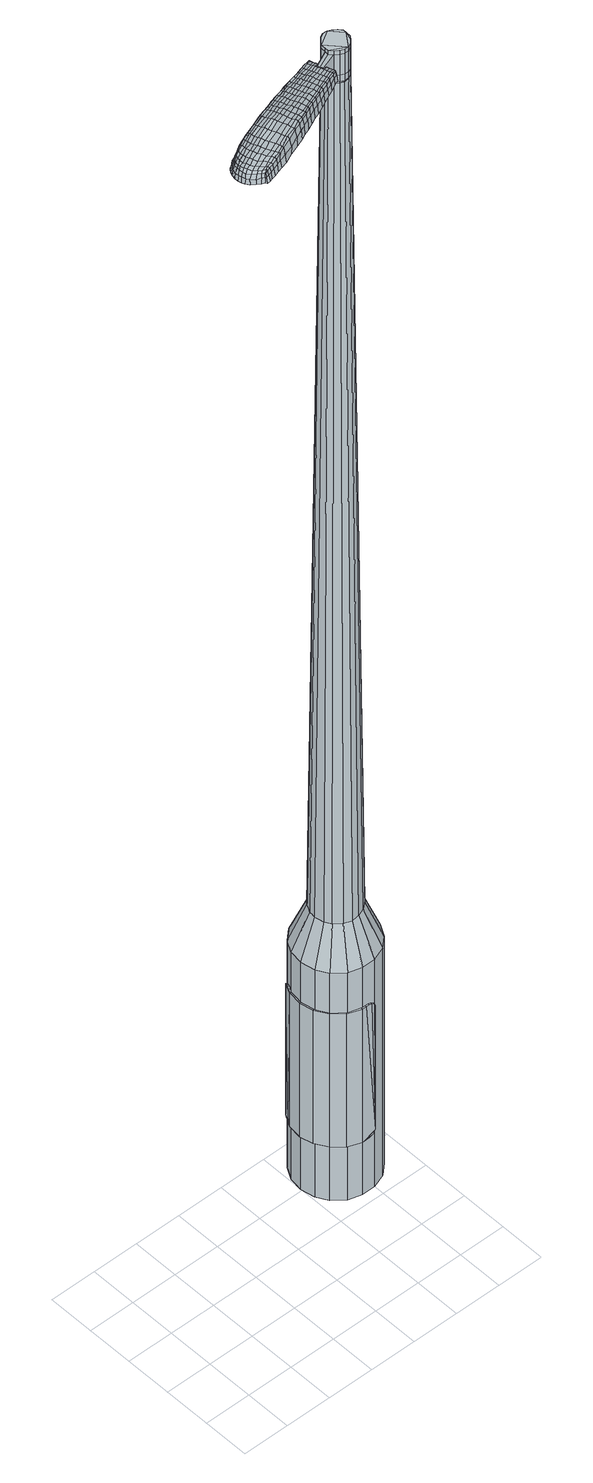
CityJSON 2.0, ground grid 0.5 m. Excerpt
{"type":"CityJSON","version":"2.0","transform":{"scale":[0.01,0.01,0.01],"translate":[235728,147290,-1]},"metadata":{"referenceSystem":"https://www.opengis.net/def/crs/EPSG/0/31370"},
"CityObjects":{
"object1":{"type":"GenericCityObject","attributes":{"cluster":428,"mean_distance_to_centroid":0.256,"new_centroid_x":235730.43,"new_centroid_y":147291.55,"mean_distance_to_camera":9.47,"H1":2.94,"H2":7.38,"Z_final":112.04,"cluster2":-1,"proj_x":235729.48,"proj_y":147289.09,"id_line":64577,"bearing_l":111.18,"distance":2.64,"orientation":"left","G_obj":201.18},"geometry":[{"type":"MultiSurface","lod":"2","boundaries":[[[0,1,2,3]],[[1,4,5,2]],[[4,6,7,5]],[[6,8,9,7]],[[8,10,11,9]],[[10,12,13,11]],[[12,14,15,13]],[[14,16,17,15]],[[16,18,19,17]],[[18,20,21,19]],[[20,22,23,21]],[[22,24,25,23]],[[24,26,27,25]],[[26,28,29,27]],[[28,30,31,29]],[[30,32,33,31]],[[32,34,35,33]],[[34,0,3,35]],[[36,37,38,39]],[[38,40,41,42]],[[41,43,42]],[[42,44,45,46]],[[45,47,46]],[[46,48,49,50]],[[49,51,50]],[[42,46,50,38]],[[50,52,39,38]],[[53,36,39]],[[2,5,7,35]],[[7,9,11,15]],[[11,13,15]],[[15,17,19,23]],[[19,21,23]],[[23,25,27,31]],[[27,29,31]],[[15,23,31,7]],[[31,33,35,7]],[[3,2,35]],[[1,0,54,55]],[[0,34,56,54]],[[34,32,57,56]],[[32,30,58,57]],[[30,28,59,58]],[[28,26,60,59]],[[26,24,61,60]],[[24,22,62,61]],[[22,20,63,62]],[[20,18,64,63]],[[18,16,65,64]],[[16,14,66,65]],[[14,12,67,66]],[[12,10,68,67]],[[10,8,69,68]],[[8,6,70,69]],[[6,4,71,70]],[[4,1,55,71]],[[55,54,72,73]],[[54,56,74,72]],[[56,57,75,74]],[[57,58,76,75]],[[58,59,77,76]],[[59,60,78,77]],[[60,61,79,78]],[[61,62,80,79]],[[62,63,81,80]],[[63,64,82,81]],[[64,65,83,82]],[[65,66,84,83]],[[66,67,85,84]],[[67,68,86,85]],[[68,69,87,86]],[[69,70,88,87]],[[70,71,89,88]],[[71,55,73,89]],[[90,91,92,73]],[[74,93,91,90]],[[75,94,93,74]],[[95,96,94,75]],[[97,98,96,95]],[[78,99,98,97]],[[79,100,99,78]],[[101,102,100,79]],[[81,103,102,101]],[[104,105,103,81]],[[83,106,105,104]],[[84,107,106,83]],[[108,109,107,84]],[[110,111,109,108]],[[112,113,111,110]],[[114,115,113,112]],[[116,117,115,114]],[[73,92,117,116]],[[118,119,120,121]],[[122,118,121,123]],[[124,122,123,125]],[[126,124,125,127]],[[128,126,127,129]],[[130,128,129,131]],[[132,130,131,133]],[[134,132,133,135]],[[136,134,135,137]],[[138,136,137,139]],[[140,138,139,141]],[[142,140,141,143]],[[144,142,143,145]],[[146,144,145,147]],[[148,146,147,149]],[[150,148,149,151]],[[72,90,73]],[[72,74,90]],[[76,95,75]],[[76,77,97,95]],[[77,78,97]],[[80,101,79]],[[80,81,101]],[[82,104,81]],[[82,83,104]],[[85,108,84]],[[85,86,110,108]],[[86,87,112,110]],[[87,88,114,112]],[[88,89,116,114]],[[89,73,116]],[[152,92,91]],[[153,117,92]],[[153,154,115,117]],[[154,155,113,115]],[[155,156,111,113]],[[156,157,109,111]],[[157,107,109]],[[158,105,106]],[[158,103,105]],[[159,102,103]],[[159,100,102]],[[160,98,99]],[[160,161,96,98]],[[161,94,96]],[[152,91,93]],[[39,52,150,162]],[[92,152,163,151]],[[53,39,162,119]],[[152,93,120,163]],[[36,53,119,118]],[[93,94,121,120]],[[37,36,118,122]],[[94,161,123,121]],[[38,37,122,124]],[[161,160,125,123]],[[40,38,124,126]],[[160,99,127,125]],[[41,40,126,128]],[[99,100,129,127]],[[43,41,128,130]],[[100,159,131,129]],[[42,43,130,132]],[[159,103,133,131]],[[44,42,132,134]],[[103,158,135,133]],[[45,44,134,136]],[[158,106,137,135]],[[47,45,136,138]],[[106,107,139,137]],[[46,47,138,140]],[[107,157,141,139]],[[48,46,140,142]],[[157,156,143,141]],[[49,48,142,144]],[[156,155,145,143]],[[51,49,144,146]],[[155,154,147,145]],[[50,51,146,148]],[[154,153,149,147]],[[52,50,148,150]],[[153,92,151,149]],[[150,151,164,165]],[[151,163,166,164]],[[163,120,167,166]],[[120,119,168,167]],[[119,162,169,168]],[[162,150,165,169]],[[170,171,172,173]],[[174,170,173,175]],[[170,174,176,177]],[[171,170,177,178]],[[179,180,181,182]],[[183,179,182,184]],[[179,183,185,186]],[[180,179,186,187]],[[188,189,190,191]],[[192,188,191,193]],[[188,192,194,195]],[[189,188,195,196]],[[197,198,199,200]],[[201,197,200,202]],[[197,201,203,204]],[[198,197,204,205]],[[206,207,208,209]],[[210,206,209,211]],[[206,210,212,213]],[[207,206,213,214]],[[215,216,217,218]],[[219,215,218,220]],[[215,219,221,222]],[[216,215,222,223]],[[224,225,226,227]],[[216,224,227,217]],[[224,216,223,228]],[[225,224,228,229]],[[230,231,232,233]],[[225,230,233,226]],[[230,225,229,234]],[[231,230,234,235]],[[236,174,175,237]],[[231,236,237,232]],[[236,231,235,238]],[[174,236,238,176]],[[239,240,241,242]],[[243,239,242,244]],[[239,243,245,246]],[[240,239,246,247]],[[248,249,250,251]],[[240,248,251,241]],[[248,240,247,252]],[[249,248,252,253]],[[254,255,256,257]],[[249,254,257,250]],[[254,249,253,258]],[[255,254,258,259]],[[260,261,262,263]],[[255,260,263,256]],[[260,255,259,264]],[[261,260,264,265]],[[266,171,178,267]],[[261,266,267,262]],[[266,261,265,268]],[[171,266,268,172]],[[269,270,271,272]],[[273,269,272,274]],[[269,273,275,276]],[[270,269,276,277]],[[278,279,280,281]],[[270,278,281,271]],[[278,270,277,282]],[[279,278,282,283]],[[284,285,286,287]],[[279,284,287,280]],[[284,279,283,288]],[[285,284,288,289]],[[290,183,184,291]],[[285,290,291,286]],[[290,285,289,292]],[[183,290,292,185]],[[293,294,295,296]],[[297,293,296,298]],[[293,297,299,300]],[[294,293,300,301]],[[302,303,304,305]],[[294,302,305,295]],[[302,294,301,306]],[[303,302,306,307]],[[308,309,310,311]],[[303,308,311,304]],[[308,303,307,312]],[[309,308,312,313]],[[314,315,316,317]],[[309,314,317,310]],[[314,309,313,318]],[[315,314,318,319]],[[320,180,187,321]],[[315,320,321,316]],[[320,315,319,322]],[[180,320,322,181]],[[323,209,208,324]],[[325,323,324,326]],[[323,325,327,328]],[[209,323,328,211]],[[329,325,326,330]],[[331,329,330,332]],[[329,331,333,334]],[[325,329,334,327]],[[335,331,332,336]],[[337,335,336,338]],[[335,337,339,340]],[[331,335,340,333]],[[341,337,338,342]],[[343,341,342,344]],[[341,343,345,346]],[[337,341,346,339]],[[347,343,344,348]],[[198,347,348,199]],[[347,198,205,349]],[[343,347,349,345]],[[350,351,196,195]],[[352,350,195,194]],[[350,352,353,354]],[[351,350,354,355]],[[356,357,355,354]],[[358,356,354,353]],[[356,358,359,360]],[[357,356,360,361]],[[362,363,361,360]],[[364,362,360,359]],[[362,364,365,366]],[[363,362,366,367]],[[368,369,367,366]],[[370,368,366,365]],[[368,370,203,201]],[[369,368,201,202]],[[371,372,373,374]],[[273,371,374,275]],[[371,273,274,375]],[[372,371,375,376]],[[377,192,193,378]],[[372,377,378,373]],[[377,372,376,379]],[[192,377,379,194]],[[380,381,382,383]],[[219,380,383,221]],[[380,219,220,384]],[[381,380,384,385]],[[386,387,388,389]],[[381,386,389,382]],[[386,381,385,390]],[[387,386,390,391]],[[392,189,196,393]],[[387,392,393,388]],[[392,387,391,394]],[[189,392,394,190]],[[395,396,397,398]],[[177,395,398,178]],[[395,177,176,399]],[[396,395,399,400]],[[401,402,403,404]],[[396,401,404,397]],[[401,396,400,405]],[[402,401,405,406]],[[407,200,199,408]],[[402,407,408,403]],[[407,402,406,409]],[[200,407,409,202]],[[410,411,412,413]],[[182,410,413,184]],[[410,182,181,414]],[[411,410,414,415]],[[416,204,203,417]],[[411,416,417,412]],[[416,411,415,418]],[[204,416,418,205]],[[419,420,421,422]],[[297,419,422,299]],[[419,297,298,423]],[[420,419,423,424]],[[425,210,211,426]],[[420,425,426,421]],[[425,420,424,427]],[[210,425,427,212]],[[428,429,430,431]],[[243,428,431,245]],[[428,243,244,432]],[[429,428,432,433]],[[434,435,436,437]],[[429,434,437,430]],[[434,429,433,438]],[[435,434,438,439]],[[440,207,214,441]],[[435,440,441,436]],[[440,435,439,442]],[[207,440,442,208]],[[443,444,433,432]],[[242,443,432,244]],[[443,242,241,445]],[[444,443,445,446]],[[447,448,439,438]],[[444,447,438,433]],[[447,444,446,449]],[[448,447,449,450]],[[451,324,208,442]],[[448,451,442,439]],[[451,448,450,452]],[[324,451,452,326]],[[453,454,455,456]],[[300,453,456,301]],[[453,300,299,422]],[[454,453,422,421]],[[457,328,327,458]],[[454,457,458,455]],[[457,454,421,426]],[[328,457,426,211]],[[459,460,446,445]],[[251,459,445,241]],[[459,251,250,461]],[[460,459,461,462]],[[463,464,450,449]],[[460,463,449,446]],[[463,460,462,465]],[[464,463,465,466]],[[467,330,326,452]],[[464,467,452,450]],[[467,464,466,468]],[[330,467,468,332]],[[469,470,471,472]],[[306,469,472,307]],[[469,306,301,456]],[[470,469,456,455]],[[473,334,333,474]],[[470,473,474,471]],[[473,470,455,458]],[[334,473,458,327]],[[475,476,462,461]],[[257,475,461,250]],[[475,257,256,477]],[[476,475,477,478]],[[479,480,466,465]],[[476,479,465,462]],[[479,476,478,481]],[[480,479,481,482]],[[483,336,332,468]],[[480,483,468,466]],[[483,480,482,484]],[[336,483,484,338]],[[485,486,487,488]],[[312,485,488,313]],[[485,312,307,472]],[[486,485,472,471]],[[489,340,339,490]],[[486,489,490,487]],[[489,486,471,474]],[[340,489,474,333]],[[491,492,478,477]],[[263,491,477,256]],[[491,263,262,493]],[[492,491,493,494]],[[495,496,482,481]],[[492,495,481,478]],[[495,492,494,497]],[[496,495,497,498]],[[499,342,338,484]],[[496,499,484,482]],[[499,496,498,500]],[[342,499,500,344]],[[501,502,503,504]],[[318,501,504,319]],[[501,318,313,488]],[[502,501,488,487]],[[505,346,345,506]],[[502,505,506,503]],[[505,502,487,490]],[[346,505,490,339]],[[507,508,494,493]],[[267,507,493,262]],[[507,267,178,398]],[[508,507,398,397]],[[509,510,498,497]],[[508,509,497,494]],[[509,508,397,404]],[[510,509,404,403]],[[511,348,344,500]],[[510,511,500,498]],[[511,510,403,408]],[[348,511,408,199]],[[512,513,415,414]],[[322,512,414,181]],[[512,322,319,504]],[[513,512,504,503]],[[514,349,205,418]],[[513,514,418,415]],[[514,513,503,506]],[[349,514,506,345]],[[515,516,376,375]],[[272,515,375,274]],[[515,272,271,517]],[[516,515,517,518]],[[519,352,194,379]],[[516,519,379,376]],[[519,516,518,520]],[[352,519,520,353]],[[521,522,523,524]],[[222,521,524,223]],[[521,222,221,383]],[[522,521,383,382]],[[525,526,527,528]],[[522,525,528,523]],[[525,522,382,389]],[[526,525,389,388]],[[529,351,355,530]],[[526,529,530,527]],[[529,526,388,393]],[[351,529,393,196]],[[531,532,518,517]],[[281,531,517,271]],[[531,281,280,533]],[[532,531,533,534]],[[535,358,353,520]],[[532,535,520,518]],[[535,532,534,536]],[[358,535,536,359]],[[537,538,539,540]],[[228,537,540,229]],[[537,228,223,524]],[[538,537,524,523]],[[541,542,543,544]],[[538,541,544,539]],[[541,538,523,528]],[[542,541,528,527]],[[545,357,361,546]],[[542,545,546,543]],[[545,542,527,530]],[[357,545,530,355]],[[547,548,534,533]],[[287,547,533,280]],[[547,287,286,549]],[[548,547,549,550]],[[551,364,359,536]],[[548,551,536,534]],[[551,548,550,552]],[[364,551,552,365]],[[553,554,555,556]],[[234,553,556,235]],[[553,234,229,540]],[[554,553,540,539]],[[557,558,559,560]],[[554,557,560,555]],[[557,554,539,544]],[[558,557,544,543]],[[561,363,367,562]],[[558,561,562,559]],[[561,558,543,546]],[[363,561,546,361]],[[563,564,550,549]],[[291,563,549,286]],[[563,291,184,413]],[[564,563,413,412]],[[565,370,365,552]],[[564,565,552,550]],[[565,564,412,417]],[[370,565,417,203]],[[566,567,400,399]],[[238,566,399,176]],[[566,238,235,556]],[[567,566,556,555]],[[568,569,406,405]],[[567,568,405,400]],[[568,567,555,560]],[[569,568,560,559]],[[570,369,202,409]],[[569,570,409,406]],[[570,569,559,562]],[[369,570,562,367]],[[571,572,573,574]],[[574,573,575,576]],[[577,575,573,578]],[[578,573,572,579]],[[580,581,582,583]],[[583,582,584,585]],[[586,584,582,587]],[[587,582,581,588]],[[589,590,591,592]],[[592,591,593,594]],[[595,593,591,596]],[[596,591,590,597]],[[598,599,600,601]],[[601,600,602,603]],[[604,602,600,605]],[[605,600,599,606]],[[607,608,609,610]],[[610,609,611,612]],[[613,611,609,614]],[[614,609,608,615]],[[616,617,618,619]],[[619,618,620,621]],[[622,620,618,623]],[[623,618,617,624]],[[625,626,627,628]],[[628,627,617,616]],[[624,617,627,629]],[[629,627,626,630]],[[631,632,633,634]],[[634,633,626,625]],[[630,626,633,635]],[[635,633,632,636]],[[576,575,637,638]],[[638,637,632,631]],[[636,632,637,639]],[[639,637,575,577]],[[640,641,642,643]],[[643,642,644,645]],[[646,644,642,647]],[[647,642,641,648]],[[649,650,651,652]],[[652,651,641,640]],[[648,641,651,653]],[[653,651,650,654]],[[655,656,657,658]],[[658,657,650,649]],[[654,650,657,659]],[[659,657,656,660]],[[661,662,663,664]],[[664,663,656,655]],[[660,656,663,665]],[[665,663,662,666]],[[579,572,667,668]],[[668,667,662,661]],[[666,662,667,669]],[[669,667,572,571]],[[670,671,672,673]],[[673,672,674,675]],[[676,674,672,677]],[[677,672,671,678]],[[679,680,681,682]],[[682,681,671,670]],[[678,671,681,683]],[[683,681,680,684]],[[685,686,687,688]],[[688,687,680,679]],[[684,680,687,689]],[[689,687,686,690]],[[585,584,691,692]],[[692,691,686,685]],[[690,686,691,693]],[[693,691,584,586]],[[694,695,696,697]],[[697,696,698,699]],[[700,698,696,701]],[[701,696,695,702]],[[703,704,705,706]],[[706,705,695,694]],[[702,695,705,707]],[[707,705,704,708]],[[709,710,711,712]],[[712,711,704,703]],[[708,704,711,713]],[[713,711,710,714]],[[715,716,717,718]],[[718,717,710,709]],[[714,710,717,719]],[[719,717,716,720]],[[588,581,721,722]],[[722,721,716,715]],[[720,716,721,723]],[[723,721,581,580]],[[607,610,724,725]],[[725,724,726,727]],[[728,726,724,729]],[[729,724,610,612]],[[727,726,730,731]],[[731,730,732,733]],[[734,732,730,735]],[[735,730,726,728]],[[733,732,736,737]],[[737,736,738,739]],[[740,738,736,741]],[[741,736,732,734]],[[739,738,742,743]],[[743,742,744,745]],[[746,744,742,747]],[[747,742,738,740]],[[745,744,748,749]],[[749,748,599,598]],[[606,599,748,750]],[[750,748,744,746]],[[597,751,752,596]],[[596,752,753,595]],[[754,753,752,755]],[[755,752,751,756]],[[756,757,758,755]],[[755,758,759,754]],[[760,759,758,761]],[[761,758,757,762]],[[762,763,764,761]],[[761,764,765,760]],[[766,765,764,767]],[[767,764,763,768]],[[768,769,770,767]],[[767,770,771,766]],[[604,771,770,602]],[[602,770,769,603]],[[772,773,774,775]],[[775,774,674,676]],[[675,674,774,776]],[[776,774,773,777]],[[594,593,778,779]],[[779,778,773,772]],[[777,773,778,780]],[[780,778,593,595]],[[781,782,783,784]],[[784,783,620,622]],[[621,620,783,785]],[[785,783,782,786]],[[787,788,789,790]],[[790,789,782,781]],[[786,782,789,791]],[[791,789,788,792]],[[597,590,793,794]],[[794,793,788,787]],[[792,788,793,795]],[[795,793,590,589]],[[796,797,798,799]],[[799,798,578,579]],[[577,578,798,800]],[[800,798,797,801]],[[802,803,804,805]],[[805,804,797,796]],[[801,797,804,806]],[[806,804,803,807]],[[598,601,808,809]],[[809,808,803,802]],[[807,803,808,810]],[[810,808,601,603]],[[811,812,813,814]],[[814,813,583,585]],[[580,583,813,815]],[[815,813,812,816]],[[604,605,817,818]],[[818,817,812,811]],[[816,812,817,819]],[[819,817,605,606]],[[820,821,698,822]],[[822,698,700]],[[699,698,823]],[[823,698,821,824]],[[612,611,825,826]],[[826,825,821,820]],[[824,821,825,827]],[[827,825,611,613]],[[828,644,829]],[[829,644,646]],[[645,644,830]],[[831,832,833,834]],[[834,833,644,828]],[[830,644,833,835]],[[835,833,832,836]],[[615,608,837,838]],[[838,837,832,831]],[[836,832,837,839]],[[839,837,608,607]],[[840,841,830]],[[830,841,643,645]],[[640,643,841,842]],[[841,840,842]],[[836,843,844,835]],[[835,844,840,830]],[[842,840,844,845]],[[845,844,843,846]],[[607,725,847,839]],[[839,847,843,836]],[[846,843,847,848]],[[848,847,725,727]],[[849,850,851,852]],[[852,851,701,702]],[[700,701,851,822]],[[822,851,850,820]],[[728,729,853,854]],[[854,853,850,849]],[[820,850,853,826]],[[826,853,729,612]],[[855,856,842]],[[842,856,652,640]],[[649,652,856,857]],[[857,856,855,858]],[[846,859,860,845]],[[845,860,855,842]],[[858,855,860,861]],[[861,860,859,862]],[[727,731,863,848]],[[848,863,859,846]],[[862,859,863,864]],[[864,863,731,733]],[[865,866,867,868]],[[868,867,707,708]],[[702,707,867,852]],[[852,867,866,849]],[[734,735,869,870]],[[870,869,866,865]],[[849,866,869,854]],[[854,869,735,728]],[[858,871,872,857]],[[857,872,658,649]],[[655,658,872,873]],[[873,872,871,874]],[[862,875,876,861]],[[861,876,871,858]],[[874,871,876,877]],[[877,876,875,878]],[[733,737,879,864]],[[864,879,875,862]],[[878,875,879,880]],[[880,879,737,739]],[[881,882,883,884]],[[884,883,713,714]],[[708,713,883,868]],[[868,883,882,865]],[[740,741,885,886]],[[886,885,882,881]],[[865,882,885,870]],[[870,885,741,734]],[[874,887,888,873]],[[873,888,664,655]],[[661,664,888,889]],[[889,888,887,890]],[[878,891,892,877]],[[877,892,887,874]],[[890,887,892,893]],[[893,892,891,894]],[[739,743,895,880]],[[880,895,891,878]],[[894,891,895,896]],[[896,895,743,745]],[[897,898,899,900]],[[900,899,719,720]],[[714,719,899,884]],[[884,899,898,881]],[[746,747,901,902]],[[902,901,898,897]],[[881,898,901,886]],[[886,901,747,740]],[[890,903,904,889]],[[889,904,668,661]],[[579,668,904,799]],[[799,904,903,796]],[[894,905,906,893]],[[893,906,903,890]],[[796,903,906,805]],[[805,906,905,802]],[[745,749,907,896]],[[896,907,905,894]],[[802,905,907,809]],[[809,907,749,598]],[[816,908,909,815]],[[815,909,723,580]],[[720,723,909,900]],[[900,909,908,897]],[[606,750,910,819]],[[819,910,908,816]],[[897,908,910,902]],[[902,910,750,746]],[[777,911,912,776]],[[776,912,673,675]],[[670,673,912,913]],[[913,912,911,914]],[[595,753,915,780]],[[780,915,911,777]],[[914,911,915,916]],[[916,915,753,754]],[[917,918,919,920]],[[920,919,623,624]],[[622,623,919,784]],[[784,919,918,781]],[[921,922,923,924]],[[924,923,918,917]],[[781,918,923,790]],[[790,923,922,787]],[[756,751,925,926]],[[926,925,922,921]],[[787,922,925,794]],[[794,925,751,597]],[[914,927,928,913]],[[913,928,682,670]],[[679,682,928,929]],[[929,928,927,930]],[[754,759,931,916]],[[916,931,927,914]],[[930,927,931,932]],[[932,931,759,760]],[[933,934,935,936]],[[936,935,629,630]],[[624,629,935,920]],[[920,935,934,917]],[[937,938,939,940]],[[940,939,934,933]],[[917,934,939,924]],[[924,939,938,921]],[[762,757,941,942]],[[942,941,938,937]],[[921,938,941,926]],[[926,941,757,756]],[[930,943,944,929]],[[929,944,688,679]],[[685,688,944,945]],[[945,944,943,946]],[[760,765,947,932]],[[932,947,943,930]],[[946,943,947,948]],[[948,947,765,766]],[[949,950,951,952]],[[952,951,635,636]],[[630,635,951,936]],[[936,951,950,933]],[[953,954,955,956]],[[956,955,950,949]],[[933,950,955,940]],[[940,955,954,937]],[[768,763,957,958]],[[958,957,954,953]],[[937,954,957,942]],[[942,957,763,762]],[[946,959,960,945]],[[945,960,692,685]],[[585,692,960,814]],[[814,960,959,811]],[[766,771,961,948]],[[948,961,959,946]],[[811,959,961,818]],[[818,961,771,604]],[[801,962,963,800]],[[800,963,639,577]],[[636,639,963,952]],[[952,963,962,949]],[[807,964,965,806]],[[806,965,962,801]],[[949,962,965,956]],[[956,965,964,953]],[[603,769,966,810]],[[810,966,964,807]],[[953,964,966,958]],[[958,966,769,768]],[[571,574,173,172]],[[574,576,175,173]],[[586,587,186,185]],[[587,588,187,186]],[[589,592,191,190]],[[592,594,193,191]],[[613,614,213,212]],[[614,615,214,213]],[[616,619,218,217]],[[619,621,220,218]],[[625,628,227,226]],[[628,616,217,227]],[[631,634,233,232]],[[634,625,226,233]],[[576,638,237,175]],[[638,631,232,237]],[[646,647,246,245]],[[647,648,247,246]],[[648,653,252,247]],[[653,654,253,252]],[[654,659,258,253]],[[659,660,259,258]],[[660,665,264,259]],[[665,666,265,264]],[[666,669,268,265]],[[669,571,172,268]],[[676,677,276,275]],[[677,678,277,276]],[[678,683,282,277]],[[683,684,283,282]],[[684,689,288,283]],[[689,690,289,288]],[[690,693,292,289]],[[693,586,185,292]],[[694,697,296,295]],[[697,699,298,296]],[[703,706,305,304]],[[706,694,295,305]],[[709,712,311,310]],[[712,703,304,311]],[[715,718,317,316]],[[718,709,310,317]],[[588,722,321,187]],[[722,715,316,321]],[[772,775,374,373]],[[775,676,275,374]],[[594,779,378,193]],[[779,772,373,378]],[[621,785,384,220]],[[785,786,385,384]],[[786,791,390,385]],[[791,792,391,390]],[[792,795,394,391]],[[795,589,190,394]],[[699,823,423,298]],[[823,824,424,423]],[[824,827,427,424]],[[827,613,212,427]],[[828,829,431,430]],[[829,646,245,431]],[[831,834,437,436]],[[834,828,430,437]],[[615,838,441,214]],[[838,831,436,441]],[[967,968,969,970]],[[971,972,970,969]],[[973,974,975,976]],[[977,978,979,980]],[[968,981,982,969]],[[983,971,969,982]],[[984,973,976,985]],[[986,987,978,977]],[[981,988,989,982]],[[989,990,983,982]],[[991,984,985,992]],[[993,987,986,994]],[[988,995,996,989]],[[996,997,990,989]],[[998,991,992,999]],[[1000,993,994,1001]],[[1002,1003,1004,1005]],[[1006,1007,1003,1002]],[[1006,1008,1009,1007]],[[1008,1010,1011,1009]],[[1012,1013,1014,1015]],[[1016,1017,1013,1012]],[[1018,1019,1017,1016]],[[1020,1021,1019,1018]],[[1015,1004,1003,1012]],[[1012,1003,1007,1016]],[[1007,1009,1018,1016]],[[1009,1011,1020,1018]],[[976,975,972,971]],[[985,976,971,983]],[[990,992,985,983]],[[997,999,992,990]],[[977,980,974,973]],[[986,977,973,984]],[[994,986,984,991]],[[1001,994,991,998]],[[978,1002,1005,979]],[[987,1006,1002,978]],[[1008,1006,987,993]],[[1010,1008,993,1000]],[[1022,1023,1024,1025]],[[1024,1026,1027,1028]],[[1024,1028,1029,1030]],[[1024,1030,1025]],[[1031,1022,1025,1032]],[[1033,1032,1025,1034]],[[1035,1034,1025]],[[1036,1024,1023,1037]],[[1038,1036,1037,1039]],[[1040,1038,1039,1041]],[[1042,1040,1041,1043]],[[1044,1042,1043,1045]],[[1045,1046,1047,1048]],[[1045,1048,1049,1050]],[[1045,1050,1051,1052]],[[1051,1053,1054,1055]],[[1051,1055,1056,1057]],[[1051,1057,1052]],[[1045,1052,1044]],[[1058,1059,1023,1022]],[[1060,1061,1026,1024]],[[1062,1063,1035,1025]],[[1059,1064,1037,1023]],[[1065,1060,1024,1036]],[[1064,1066,1039,1037]],[[1067,1065,1036,1038]],[[1066,1068,1041,1039]],[[1069,1067,1038,1040]],[[1068,1070,1043,1041]],[[1071,1069,1040,1042]],[[1070,1072,1045,1043]],[[1073,1071,1042,1044]],[[1072,1074,1046,1045]],[[1075,1076,1053,1051]],[[1077,1073,1044,1052]],[[1047,1046,1074,1078]],[[1048,1047,1078,1079]],[[1049,1048,1079,1080]],[[1050,1049,1080,1081]],[[1051,1050,1081,1075]],[[1082,1058,1022,1031]],[[1083,1082,1031,1032]],[[1084,1083,1032,1033]],[[1085,1084,1033,1034]],[[1063,1085,1034,1035]],[[1027,1026,1061,1086]],[[1054,1053,1076,1087]],[[1028,1027,1086,1088]],[[1029,1028,1088,1089]],[[1030,1029,1089,1090]],[[1025,1030,1090,1062]],[[1055,1054,1087,1091]],[[1056,1055,1091,1092]],[[1057,1056,1092,1093]],[[1052,1057,1093,1077]]]}]}
},
"vertices":[
[203,137,384],[200,152,384],[200,152,96],[203,137,96],[202,166,384],[202,166,96],[209,179,384],[209,179,96],[220,189,384],[220,189,96],[234,194,384],[234,194,96],[249,194,384],[249,194,96],[262,189,384],[262,189,96],[274,180,384],[274,180,96],[281,168,384],[281,168,96],[284,153,384],[284,153,96],[282,139,384],[282,139,96],[275,126,384],[275,126,96],[264,116,384],[264,116,96],[250,111,384],[250,111,96],[236,111,384],[236,111,96],[222,115,384],[222,115,96],[210,125,384],[210,125,96],[236,141,1524],[240,139,1524],[245,139,1524],[229,148,1524],[249,141,1524],[252,144,1524],[255,153,1524],[255,148,1524],[255,157,1524],[252,161,1524],[244,166,1524],[248,164,1524],[239,166,1524],[235,164,1524],[229,157,1524],[232,161,1524],[229,152,1524],[232,144,1524],[219,143,429],[217,152,429],[223,136,429],[230,130,429],[238,127,429],[247,128,429],[255,131,429],[262,137,429],[266,144,429],[267,153,429],[265,161,429],[261,169,429],[254,174,429],[246,177,429],[237,177,429],[229,174,429],[222,168,429],[218,160,429],[229,148,1483],[229,152,1483],[232,144,1483],[236,141,1483],[240,139,1483],[245,139,1483],[249,141,1483],[252,144,1483],[255,148,1483],[255,153,1483],[255,157,1483],[252,161,1483],[248,164,1483],[244,166,1483],[239,166,1483],[235,164,1483],[232,161,1483],[229,157,1483],[230,148,1483],[230,148,1485],[229,152,1485],[232,144,1485],[236,141,1485],[240,140,1483],[240,140,1485],[245,140,1483],[245,140,1485],[249,141,1485],[252,144,1485],[254,148,1483],[254,148,1485],[255,153,1485],[254,157,1483],[254,157,1485],[252,161,1485],[248,164,1485],[244,165,1483],[244,165,1485],[240,165,1483],[240,165,1485],[235,163,1483],[235,163,1485],[232,160,1483],[232,160,1485],[230,157,1483],[230,157,1485],[236,141,1519],[232,144,1519],[232,144,1493],[236,141,1493],[240,139,1519],[240,139,1493],[245,139,1519],[245,139,1493],[249,141,1519],[249,141,1493],[252,144,1519],[252,144,1493],[255,148,1519],[255,148,1493],[255,153,1519],[255,153,1493],[255,157,1519],[255,157,1493],[252,161,1519],[252,161,1493],[248,164,1519],[248,164,1493],[244,166,1519],[244,166,1493],[239,166,1519],[239,166,1493],[235,164,1519],[235,164,1493],[232,161,1519],[232,161,1493],[229,157,1519],[229,157,1493],[229,152,1519],[229,152,1493],[229,148,1485],[229,157,1485],[232,161,1485],[235,164,1485],[239,166,1485],[244,166,1485],[255,157,1485],[255,148,1485],[245,139,1485],[240,139,1485],[229,148,1519],[229,148,1493],[211,144,1513],[211,144,1518],[212,141,1513],[213,138,1513],[213,138,1518],[212,141,1518],[136,132,1519],[143,135,1518],[141,135,1509],[134,133,1510],[128,129,1519],[126,130,1510],[129,128,1526],[137,131,1525],[144,133,1525],[150,96,1519],[156,99,1518],[156,101,1525],[150,98,1525],[142,93,1519],[142,95,1526],[141,91,1510],[149,94,1510],[155,97,1509],[75,86,1519],[74,90,1519],[73,89,1513],[74,86,1513],[77,83,1519],[77,82,1513],[79,83,1524],[76,87,1524],[75,90,1524],[144,113,1530],[151,116,1529],[150,119,1529],[143,116,1530],[135,110,1531],[134,113,1531],[137,106,1530],[145,109,1530],[152,112,1529],[219,142,1512],[218,145,1512],[217,144,1517],[218,142,1517],[220,139,1512],[219,139,1517],[219,139,1506],[218,142,1506],[217,145,1506],[81,110,1519],[84,111,1519],[83,112,1512],[80,110,1512],[79,108,1518],[78,109,1512],[80,108,1522],[82,108,1523],[85,110,1524],[88,113,1519],[93,116,1519],[92,117,1512],[87,114,1512],[89,112,1524],[94,115,1525],[99,118,1519],[106,121,1519],[104,122,1511],[97,119,1511],[100,117,1526],[107,120,1526],[117,125,1519],[115,126,1510],[118,124,1526],[206,155,1513],[199,153,1513],[200,152,1518],[207,154,1517],[212,156,1512],[211,155,1516],[211,157,1506],[205,156,1507],[198,153,1507],[192,150,1514],[185,148,1515],[186,147,1520],[193,149,1519],[190,151,1507],[183,149,1507],[178,146,1515],[170,144,1516],[172,143,1522],[179,145,1521],[176,147,1508],[169,144,1508],[163,141,1517],[156,139,1517],[158,138,1524],[165,140,1523],[162,142,1508],[155,140,1509],[149,137,1518],[151,136,1524],[148,138,1509],[93,76,1519],[97,77,1519],[96,78,1524],[93,77,1523],[91,76,1518],[91,77,1522],[90,74,1512],[93,74,1512],[96,75,1512],[101,78,1519],[107,80,1519],[107,81,1525],[101,79,1524],[101,76,1512],[106,78,1512],[112,82,1519],[120,84,1519],[120,86,1526],[113,83,1526],[112,80,1511],[119,82,1511],[131,88,1519],[131,90,1526],[130,87,1510],[217,127,1513],[210,123,1513],[210,122,1507],[216,125,1507],[222,129,1512],[222,128,1506],[221,130,1516],[217,128,1517],[210,125,1518],[203,120,1514],[196,117,1515],[196,116,1507],[203,119,1507],[204,122,1519],[197,119,1520],[190,114,1515],[183,111,1516],[182,109,1508],[189,112,1508],[190,116,1521],[183,113,1522],[176,108,1517],[169,105,1517],[169,103,1509],[175,106,1508],[176,110,1523],[170,107,1524],[163,102,1518],[162,100,1509],[163,104,1524],[213,140,1519],[212,142,1519],[206,137,1520],[205,140,1520],[207,134,1520],[214,137,1519],[199,135,1522],[198,137,1522],[192,132,1523],[191,134,1523],[193,129,1523],[200,132,1521],[185,129,1524],[184,132,1524],[178,126,1525],[177,129,1525],[179,123,1525],[186,126,1524],[171,124,1526],[170,126,1526],[164,121,1527],[163,124,1527],[166,118,1527],[173,121,1526],[158,118,1528],[156,121,1528],[159,115,1528],[79,88,1527],[78,91,1527],[81,84,1526],[86,86,1527],[83,89,1528],[82,93,1528],[89,92,1529],[88,95,1529],[91,88,1528],[98,91,1530],[96,94,1530],[95,98,1530],[103,97,1531],[102,100,1531],[105,93,1530],[113,97,1531],[111,100,1531],[110,104,1531],[123,105,1531],[122,108,1531],[125,101,1531],[89,76,1518],[86,77,1519],[85,76,1513],[88,75,1513],[90,77,1523],[87,78,1523],[81,79,1519],[81,79,1513],[83,80,1524],[78,106,1518],[76,104,1518],[78,104,1523],[79,106,1523],[76,107,1513],[75,105,1513],[74,101,1519],[73,97,1519],[75,97,1524],[76,101,1523],[73,101,1513],[72,97,1513],[73,93,1519],[75,94,1524],[72,93,1513],[138,130,1528],[139,128,1528],[146,130,1528],[145,132,1527],[130,127,1528],[130,125,1529],[140,125,1529],[141,122,1530],[147,125,1529],[146,128,1528],[131,122,1529],[132,119,1530],[142,119,1530],[148,122,1529],[133,116,1531],[150,100,1528],[149,102,1529],[140,98,1529],[142,96,1528],[156,102,1527],[155,105,1528],[147,105,1529],[139,102,1530],[154,108,1528],[223,131,1512],[223,133,1512],[221,133,1517],[222,131,1517],[223,130,1506],[222,132,1506],[221,136,1512],[220,136,1517],[221,135,1506],[214,156,1512],[214,154,1512],[213,155,1506],[213,156,1506],[213,155,1517],[213,154,1517],[215,152,1512],[216,150,1512],[215,150,1506],[214,152,1506],[214,151,1517],[215,149,1517],[217,147,1512],[216,147,1506],[216,147,1517],[208,153,1519],[208,152,1519],[201,151,1520],[201,149,1520],[209,149,1519],[210,147,1519],[202,147,1520],[203,145,1520],[211,145,1519],[204,142,1520],[217,129,1519],[216,131,1519],[209,128,1520],[210,126,1520],[215,134,1519],[208,131,1520],[194,148,1521],[194,147,1521],[187,146,1522],[187,144,1522],[195,145,1521],[196,142,1521],[188,142,1522],[189,140,1523],[197,140,1522],[190,137,1523],[203,123,1521],[203,125,1521],[196,122,1522],[196,120,1522],[201,128,1521],[195,125,1522],[180,144,1523],[180,142,1523],[173,141,1524],[173,140,1524],[181,140,1523],[182,137,1524],[174,137,1525],[175,135,1525],[183,134,1524],[176,132,1525],[190,117,1523],[189,119,1523],[182,116,1524],[183,114,1524],[188,122,1524],[181,120,1525],[166,139,1525],[166,137,1525],[159,137,1526],[159,135,1526],[167,135,1526],[168,132,1526],[160,132,1527],[161,130,1527],[169,129,1526],[162,127,1527],[176,111,1525],[175,113,1525],[169,110,1526],[169,108,1526],[174,117,1526],[167,114,1527],[152,134,1527],[152,133,1527],[153,130,1527],[154,127,1528],[155,124,1528],[163,105,1527],[162,107,1527],[160,111,1528],[92,78,1525],[89,79,1525],[95,79,1526],[93,80,1526],[85,81,1526],[89,83,1527],[81,107,1525],[80,105,1525],[83,107,1526],[84,109,1525],[78,102,1525],[77,98,1526],[81,100,1527],[82,104,1526],[77,95,1526],[81,96,1527],[100,80,1526],[98,82,1527],[106,82,1527],[104,84,1528],[95,85,1528],[101,87,1529],[89,111,1526],[88,109,1527],[94,111,1528],[94,113,1527],[87,106,1527],[87,102,1528],[93,105,1529],[94,108,1528],[87,99,1528],[94,101,1530],[112,84,1528],[110,86,1529],[119,87,1528],[118,89,1529],[108,89,1529],[116,92,1530],[100,116,1528],[100,114,1528],[108,117,1529],[108,119,1528],[100,111,1529],[100,107,1530],[108,111,1530],[108,114,1530],[101,104,1530],[109,107,1531],[130,92,1529],[129,94,1529],[127,97,1530],[119,123,1528],[119,121,1529],[119,118,1530],[120,115,1530],[121,112,1531],[141,134,1509],[143,133,1518],[137,130,1518],[135,131,1509],[128,127,1519],[127,128,1510],[130,126,1525],[138,129,1525],[145,132,1525],[156,103,1525],[155,101,1518],[149,98,1518],[149,100,1525],[141,95,1519],[141,96,1525],[140,93,1510],[148,96,1509],[155,99,1509],[75,90,1513],[76,90,1519],[77,87,1519],[76,87,1513],[79,84,1519],[78,84,1513],[80,85,1524],[78,88,1524],[77,91,1524],[149,118,1528],[150,115,1528],[144,113,1529],[142,116,1529],[135,110,1529],[134,113,1529],[137,106,1529],[145,110,1529],[152,112,1528],[215,144,1516],[216,144,1512],[217,141,1512],[216,141,1516],[218,139,1512],[217,139,1516],[217,138,1506],[216,141,1506],[215,144,1506],[84,110,1512],[85,109,1519],[82,108,1518],[81,109,1512],[81,107,1518],[79,108,1512],[81,106,1522],[83,107,1523],[86,108,1523],[93,115,1512],[94,114,1519],[89,112,1519],[88,113,1512],[90,111,1524],[95,113,1525],[105,120,1511],[107,119,1519],[100,116,1519],[98,117,1511],[101,115,1525],[108,118,1526],[118,123,1519],[116,124,1510],[119,122,1526],[201,150,1518],[199,151,1513],[207,153,1513],[207,152,1517],[212,154,1512],[211,153,1515],[210,155,1506],[205,154,1506],[198,151,1507],[186,145,1520],[185,146,1514],[192,148,1514],[193,148,1519],[191,149,1507],[184,147,1507],[172,141,1522],[171,142,1516],[178,144,1515],[179,143,1521],[177,145,1508],[169,143,1508],[158,136,1523],[157,137,1517],[164,139,1516],[165,138,1522],[162,140,1508],[155,138,1508],[150,135,1517],[151,134,1524],[148,136,1509],[96,80,1523],[96,79,1519],[93,78,1518],[93,79,1523],[91,78,1518],[91,79,1522],[91,76,1512],[93,76,1512],[96,77,1512],[106,83,1525],[106,82,1519],[101,80,1519],[101,81,1524],[100,78,1512],[106,80,1512],[119,88,1526],[119,86,1519],[112,83,1519],[112,85,1525],[111,82,1511],[119,84,1511],[130,90,1519],[130,92,1526],[129,88,1510],[209,124,1507],[209,125,1513],[216,128,1513],[216,127,1506],[221,131,1512],[220,129,1506],[220,131,1515],[216,129,1517],[209,127,1518],[195,117,1507],[196,119,1514],[202,122,1514],[202,121,1507],[203,123,1519],[196,120,1520],[181,111,1508],[182,113,1516],[189,116,1515],[188,114,1508],[189,117,1521],[182,114,1522],[168,105,1508],[169,107,1517],[175,110,1516],[175,108,1508],[175,111,1522],[169,108,1523],[162,104,1517],[161,102,1509],[162,105,1524],[212,140,1518],[211,142,1518],[205,137,1519],[205,139,1519],[206,134,1519],[213,137,1518],[198,134,1520],[198,137,1520],[192,132,1521],[191,134,1521],[193,129,1521],[200,132,1520],[185,129,1523],[184,131,1523],[178,126,1524],[177,129,1524],[179,123,1524],[186,126,1523],[171,124,1525],[170,126,1525],[164,121,1526],[163,124,1526],[165,118,1526],[172,121,1525],[157,118,1527],[156,121,1527],[158,115,1527],[79,91,1526],[80,88,1526],[82,85,1525],[86,87,1526],[84,90,1526],[83,93,1526],[89,95,1528],[90,92,1528],[92,89,1527],[98,91,1528],[97,95,1529],[95,98,1529],[102,100,1530],[103,97,1530],[105,94,1529],[113,97,1530],[112,100,1530],[110,104,1530],[122,108,1530],[123,105,1530],[125,102,1530],[86,78,1513],[87,79,1518],[89,78,1518],[89,76,1512],[90,79,1523],[88,80,1523],[83,81,1519],[82,80,1513],[84,82,1523],[79,103,1523],[78,103,1518],[79,105,1518],[81,105,1523],[78,106,1512],[77,104,1512],[77,97,1523],[76,97,1519],[77,100,1519],[78,100,1523],[76,101,1513],[75,97,1513],[75,93,1519],[77,94,1524],[74,93,1513],[145,130,1527],[139,127,1527],[138,128,1527],[145,131,1526],[130,126,1527],[130,124,1528],[147,124,1528],[140,122,1528],[139,125,1528],[146,127,1527],[131,122,1528],[132,119,1529],[141,119,1529],[148,121,1528],[133,116,1529],[140,99,1528],[148,102,1527],[149,101,1527],[141,97,1527],[155,103,1526],[155,105,1527],[147,106,1528],[138,102,1528],[153,108,1527],[219,132,1516],[221,132,1512],[220,131,1516],[221,130,1506],[220,131,1506],[219,135,1512],[218,135,1516],[219,134,1506],[211,154,1506],[211,155,1506],[212,153,1516],[213,149,1506],[214,149,1512],[213,151,1512],[212,152,1506],[213,151,1516],[213,148,1516],[215,146,1512],[214,146,1506],[214,146,1516],[208,151,1518],[207,152,1518],[201,149,1519],[209,147,1518],[208,149,1518],[202,147,1519],[203,144,1519],[210,144,1518],[204,142,1519],[209,128,1519],[215,131,1518],[216,130,1518],[209,127,1519],[214,134,1518],[208,131,1519],[194,146,1520],[194,147,1520],[187,145,1521],[187,144,1521],[196,142,1520],[195,144,1520],[188,142,1521],[189,139,1521],[197,139,1520],[190,137,1521],[195,122,1521],[202,125,1520],[202,124,1520],[196,121,1521],[201,128,1520],[194,125,1521],[180,141,1522],[180,142,1522],[173,140,1523],[173,139,1523],[182,137,1522],[181,139,1522],[174,137,1523],[175,134,1524],[183,134,1523],[176,131,1524],[182,116,1523],[188,119,1522],[189,118,1522],[182,115,1523],[187,122,1522],[180,120,1523],[166,137,1524],[166,138,1524],[159,135,1525],[159,134,1525],[168,132,1525],[167,134,1524],[160,132,1525],[161,129,1526],[169,129,1525],[162,126,1526],[168,111,1525],[175,113,1524],[175,112,1524],[169,109,1525],[173,117,1524],[167,114,1525],[152,132,1526],[152,133,1526],[154,127,1527],[153,129,1526],[155,124,1527],[161,108,1526],[162,106,1526],[160,111,1526],[90,80,1524],[92,80,1524],[95,80,1525],[93,81,1525],[86,83,1525],[90,84,1525],[84,106,1525],[81,104,1524],[83,106,1524],[85,107,1525],[82,100,1526],[79,98,1525],[80,101,1524],[83,103,1525],[79,95,1525],[82,96,1526],[98,83,1526],[100,82,1526],[106,84,1526],[104,85,1527],[95,85,1526],[101,88,1527],[95,111,1527],[89,108,1526],[90,110,1526],[95,112,1526],[94,105,1528],[88,102,1527],[88,105,1526],[94,108,1527],[88,99,1527],[95,101,1528],[110,87,1527],[112,86,1527],[119,89,1527],[118,90,1528],[108,90,1528],[116,93,1529],[108,116,1528],[101,113,1527],[101,114,1527],[108,117,1527],[109,110,1529],[101,107,1529],[100,110,1528],[108,113,1528],[101,104,1529],[109,107,1530],[129,94,1528],[130,93,1528],[127,98,1529],[119,120,1528],[119,121,1528],[120,114,1529],[120,117,1529],[121,111,1530],[211,155,1508],[213,149,1508],[183,138,1509],[180,145,1509],[162,131,1510],[159,139,1510],[125,117,1512],[122,126,1512],[138,133,1511],[142,124,1511],[108,111,1513],[96,106,1514],[93,114,1514],[105,120,1513],[216,143,1508],[185,131,1509],[165,123,1510],[128,109,1512],[145,115,1511],[112,102,1513],[99,97,1514],[218,136,1508],[188,123,1509],[168,115,1510],[132,100,1512],[149,107,1511],[102,89,1514],[115,93,1513],[221,130,1508],[191,116,1509],[171,107,1510],[135,91,1512],[152,98,1511],[105,81,1514],[118,85,1513],[83,100,1514],[79,97,1514],[77,104,1514],[80,108,1514],[86,92,1514],[82,91,1514],[90,85,1514],[85,84,1514],[93,77,1514],[87,78,1514],[76,93,1515],[74,89,1515],[74,90,1515],[74,97,1515],[78,89,1515],[75,88,1515],[79,85,1515],[75,87,1515],[81,81,1515],[76,86,1515],[238,109,334],[234,109,334],[234,109,165],[249,109,171],[238,109,165],[242,109,165],[245,109,166],[247,109,167],[248,109,169],[242,109,334],[245,109,333],[247,109,332],[248,109,331],[249,109,328],[220,114,165],[220,114,334],[209,124,165],[209,124,334],[201,137,165],[201,137,334],[198,151,165],[198,151,334],[200,166,165],[200,166,334],[202,170,334],[204,173,334],[205,176,333],[206,178,332],[207,179,331],[207,179,328],[202,170,165],[207,179,171],[207,179,169],[206,178,167],[205,176,166],[204,173,165],[238,112,334],[235,112,334],[235,112,165],[238,112,165],[249,112,171],[249,112,328],[222,117,334],[222,117,165],[211,126,334],[211,126,165],[204,138,334],[204,138,165],[201,151,334],[201,151,165],[203,165,334],[203,165,165],[205,169,334],[210,178,328],[210,178,171],[205,169,165],[207,172,334],[208,174,333],[209,176,332],[209,177,331],[242,112,334],[245,112,333],[247,112,332],[248,112,331],[242,112,165],[209,177,169],[245,112,166],[247,112,167],[248,112,169],[209,176,167],[208,174,166],[207,172,165]
]}
